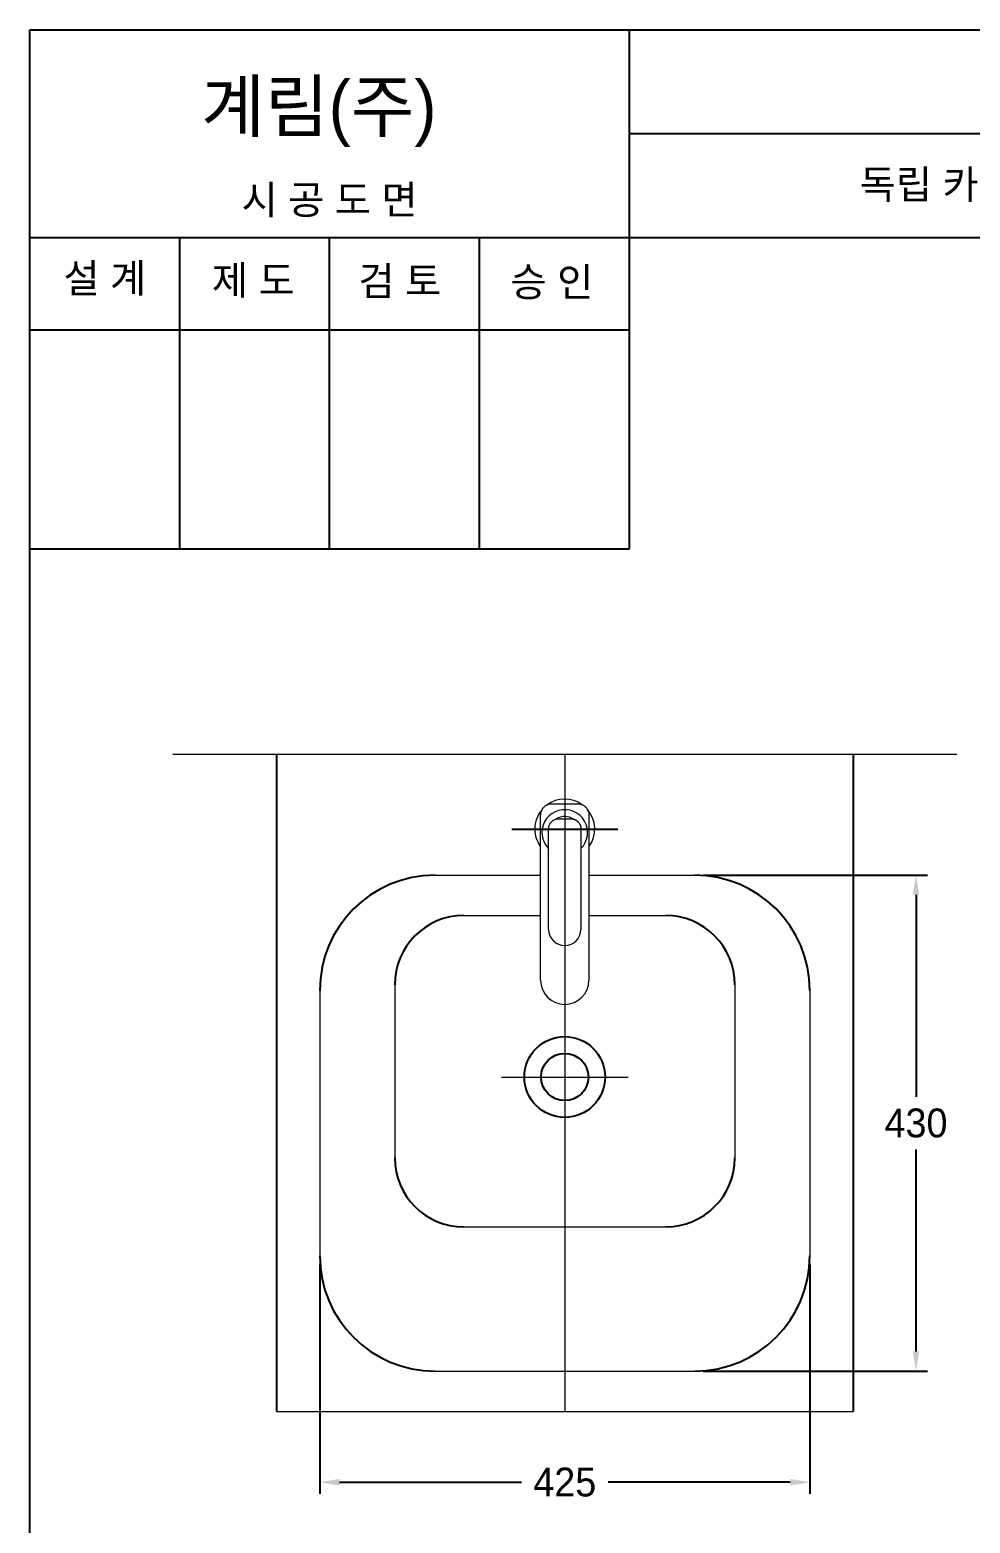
# Model space of a CAD drawing. Header units: millimetres. Extents: x 0 to 1800, y -67 to 2530.
# Drawn here: x 0 to 815, y 1235 to 2530 of the extents above; entities that cross this region are included whole.
import ezdxf
from ezdxf.enums import TextEntityAlignment as Align
from ezdxf.lldxf.tags import DXFTag

# ---------------------------------------------------------------- set-up
doc = ezdxf.new("R2010")
doc.units = ezdxf.units.MM
for name, color, linetype in [('TEXT', 7, 'Continuous'), ('내부선 및 부속', 4, 'Continuous'), ('도각라인', 255, 'Continuous'), ('외형선', 3, 'Continuous'), ('중심선', 1, 'DASHED'), ('치수선', 7, 'Continuous')]:
    doc.layers.add(name, color=color, linetype=linetype)
doc.styles.add('____', font='')
doc.styles.add('타이틀', font='H2GTRM.TTF', dxfattribs={"height": 25})
doc.styles.get('____').set_extended_font_data('굴림')
tags = doc.linetypes.add('DASHED', pattern=[25.72, 12.86, -12.86]).pattern_tags.tags
tags[6:7] = [DXFTag(74, 4), DXFTag(75, 0), DXFTag(340, '0'), DXFTag(46, 0.0), DXFTag(50, 0.0), DXFTag(44, 0.0), DXFTag(45, 0.0)]
tags[4:5] = [DXFTag(74, 4), DXFTag(75, 0), DXFTag(340, '0'), DXFTag(46, 0.0), DXFTag(50, 0.0), DXFTag(44, 0.0), DXFTag(45, 0.0)]
doc.dimstyles.new('MSADIM', dxfattribs={"dimtxt": 33, "dimasz": 17, "dimexe": 10, "dimexo": 7.5, "dimgap": 10, "dimtad": 0, "dimtih": 1, "dimtoh": 1, "dimdec": 0, "dimzin": 1, "dimdsep": 46, "dimtxsty": '____', "dimcen": 11.25, "dimadec": 0, "dimazin": 0, "dimtfac": 1, "dimtdec": 0, "dimtix": 1, "dimtmove": 0, "dimatfit": 3, "dimfxl": 1, "dimtolj": 1, "dimtzin": 1, "dimarcsym": 0})

# ---------------------------------------------------------------- blocks, each defined once
blk = doc.blocks.new('*D2')
at = {"layer": '치수선', "color": 0, "linetype": 'Continuous', "lineweight": -2, "transparency": 16777216}
for p, q in [((583.9, 1797), (778.5, 1797)), ((768.5, 1780), (768.5, 1604.9)), ((768.5, 1384), (768.5, 1559.2)), ((583.9, 1367), (778.5, 1367))]:
    blk.add_line(p, q, dxfattribs=at)
at = {"layer": '치수선', "color": 0, "linetype": 'Continuous', "transparency": 16777216}
for points in [[(765.7, 1780), (771.3, 1780), (768.5, 1797)], [(765.7, 1384), (771.3, 1384), (768.5, 1367)]]:
    blk.add_solid(points, dxfattribs=at)
at = {"layer": '치수선', "color": 0, "linetype": 'Continuous', "transparency": 16777216, "insert": (768.5, 1582), "char_height": 25, "attachment_point": 5, "style": '____'}
blk.add_mtext('\\A1;430', dxfattribs=at)
blk = doc.blocks.new('*D4')
at = {"layer": '치수선', "color": 0, "linetype": 'Continuous', "lineweight": -2, "transparency": 16777216}
for p, q in [((251.4, 1459.5), (251.4, 1260.6)), ((676.4, 1459.5), (676.4, 1260.6)), ((268.4, 1270.6), (426.3, 1270.6)), ((659.4, 1270.6), (501.6, 1270.6))]:
    blk.add_line(p, q, dxfattribs=at)
at = {"layer": '치수선', "color": 0, "linetype": 'Continuous', "transparency": 16777216}
for points in [[(268.4, 1273.5), (268.4, 1267.8), (251.4, 1270.6)], [(659.4, 1273.5), (659.4, 1267.8), (676.4, 1270.6)]]:
    blk.add_solid(points, dxfattribs=at)
at = {"layer": '치수선', "color": 0, "linetype": 'Continuous', "transparency": 16777216, "insert": (463.9, 1270.6), "char_height": 25, "attachment_point": 5, "style": '____'}
blk.add_mtext('\\A1;425', dxfattribs=at)

msp = doc.modelspace()

# ---------------------------------------------------------------- linework, layer by layer
at = {"layer": '내부선 및 부속', "lineweight": 18}
for p, q in [((453, 1859), (474.8, 1859)), ((442.9, 1706), (442.9, 1848.9)), ((458.9, 1846), (468.9, 1846)), ((484.9, 1848.9), (484.9, 1706)), ((449.9, 1836.1), (449.9, 1837)), ((449.9, 1824), (449.9, 1836.1)), ((477.9, 1837), (477.9, 1836.1)), ((477.9, 1836.1), (477.9, 1824)), ((449.9, 1750), (449.9, 1824)), ((477.9, 1824), (477.9, 1750)), ((376.4, 1762), (442.9, 1762)), ((484.9, 1762), (551.4, 1762)), ((316.4, 1702), (316.4, 1552)), ((611.4, 1702), (611.4, 1552)), ((376.4, 1492), (551.4, 1492))]:
    msp.add_line(p, q, dxfattribs=at)
at = {"layer": '내부선 및 부속', "linetype": 'Continuous'}
for radius in [35, 20.5]:
    msp.add_circle((463.9, 1622), radius, dxfattribs=at)
at = {"layer": '내부선 및 부속', "lineweight": 18}
for centre, radius, start, end in [((463.9, 1837), 26, 139.2469, 180), ((463.9, 1834), 19.8, 315, 180), ((463.9, 1837), 26, 54.27, 126.6975), ((463.9, 1837), 26, 323.9044, 41.5631), ((463.9, 1834), 13.9, 56.1206, 122.49), ((463.9, 1837), 26, 180, 215.9212), ((463.9, 1834), 19.8, 180, 225.0056), ((463.9, 1750), 14, 180, 270), ((463.9, 1750), 14, 270, 0), ((463.9, 1706), 21, 180, 0)]:
    msp.add_arc(centre, radius, start, end, dxfattribs=at)
at = {"layer": '내부선 및 부속'}
for centre, start, end in [((376.4, 1702), 90, 180), ((551.4, 1702), 0, 90), ((376.4, 1552), 180, 270), ((551.4, 1552), 270, 0)]:
    msp.add_arc(centre, 60, start, end, dxfattribs=at)
at = {"layer": '내부선 및 부속', "lineweight": 18}
for points, knots in [([(442.9, 1848.9), (442.9, 1848.9), (442.9, 1848.9), (442.9, 1848.9), (442.9, 1848.9), (442.9, 1848.9), (442.9, 1849), (442.9, 1849.1), (442.9, 1849.2), (442.9, 1849.5), (443, 1849.7), (443, 1850.2), (443.1, 1850.6), (443.2, 1851.2), (443.3, 1851.5), (443.4, 1851.9), (443.4, 1852), (443.5, 1852.2), (443.5, 1852.2), (443.6, 1852.5), (443.6, 1852.6), (443.8, 1853.1), (444, 1853.4), (444.3, 1854), (444.4, 1854.3), (444.7, 1854.7), (444.8, 1854.8), (445, 1855), (445, 1855.1), (445.1, 1855.2), (445.2, 1855.3), (445.3, 1855.5), (445.4, 1855.6), (445.6, 1855.8), (445.7, 1855.8), (445.8, 1856), (445.8, 1856), (446.1, 1856.3), (446.4, 1856.5), (446.9, 1857), (447.1, 1857.2), (447.7, 1857.5), (448, 1857.7), (448.4, 1857.9), (448.6, 1858), (448.8, 1858.1), (448.9, 1858.1), (449, 1858.2), (449.1, 1858.2), (449.5, 1858.4), (449.8, 1858.5), (450.4, 1858.7), (450.7, 1858.8), (451.4, 1858.9), (451.7, 1859), (452.2, 1859), (452.4, 1859), (452.6, 1859), (452.7, 1859), (452.8, 1859), (452.9, 1859), (453, 1859), (453, 1859), (453, 1859), (453, 1859), (453, 1859), (453, 1859), (453, 1859)], [0, 0, 0, 0, 0.000488, 0.000488, 0.000977, 0.001953, 0.003906, 0.007813, 0.015625, 0.03125, 0.0625, 0.0625, 0.125, 0.125, 0.1875, 0.1875, 0.203125, 0.203125, 0.21875, 0.21875, 0.25, 0.25, 0.3125, 0.3125, 0.375, 0.375, 0.40625, 0.40625, 0.421875, 0.421875, 0.4375, 0.4375, 0.46875, 0.46875, 0.484375, 0.484375, 0.5, 0.5, 0.5625, 0.5625, 0.625, 0.625, 0.6875, 0.6875, 0.71875, 0.71875, 0.734375, 0.734375, 0.75, 0.75, 0.8125, 0.8125, 0.875, 0.875, 0.9375, 0.9375, 0.96875, 0.96875, 0.984375, 0.984375, 0.992188, 0.996094, 0.998047, 0.999023, 0.999512, 0.999512, 1, 1, 1, 1]), ([(474.8, 1859), (474.8, 1859), (474.8, 1859), (474.8, 1859), (474.8, 1859), (474.9, 1859), (474.9, 1859), (475, 1859), (475.1, 1859), (475.4, 1859), (475.7, 1859), (476.1, 1859), (476.5, 1858.9), (477.1, 1858.8), (477.4, 1858.7), (477.8, 1858.6), (477.9, 1858.6), (478.1, 1858.5), (478.2, 1858.5), (478.4, 1858.4), (478.5, 1858.3), (479, 1858.1), (479.3, 1858), (479.9, 1857.7), (480.2, 1857.5), (480.6, 1857.2), (480.7, 1857.2), (480.9, 1857), (481, 1857), (481.1, 1856.8), (481.2, 1856.8), (481.4, 1856.6), (481.5, 1856.5), (481.7, 1856.4), (481.8, 1856.3), (481.9, 1856.2), (481.9, 1856.1), (482.2, 1855.8), (482.4, 1855.6), (482.9, 1855.1), (483.1, 1854.8), (483.4, 1854.3), (483.6, 1854), (483.8, 1853.5), (483.9, 1853.4), (484, 1853.2), (484, 1853.1), (484.1, 1852.9), (484.1, 1852.9), (484.3, 1852.5), (484.4, 1852.2), (484.6, 1851.5), (484.7, 1851.2), (484.8, 1850.6), (484.9, 1850.2), (484.9, 1849.7), (484.9, 1849.6), (484.9, 1849.3), (484.9, 1849.2), (484.9, 1849.1), (484.9, 1849.1), (484.9, 1849), (484.9, 1848.9), (484.9, 1848.9), (484.9, 1848.9), (484.9, 1848.9), (484.9, 1848.9), (484.9, 1848.9)], [0, 0, 0, 0, 0.000488, 0.000488, 0.000977, 0.001953, 0.003906, 0.007813, 0.015625, 0.03125, 0.0625, 0.0625, 0.125, 0.125, 0.1875, 0.1875, 0.203125, 0.203125, 0.21875, 0.21875, 0.25, 0.25, 0.3125, 0.3125, 0.375, 0.375, 0.40625, 0.40625, 0.421875, 0.421875, 0.4375, 0.4375, 0.46875, 0.46875, 0.484375, 0.484375, 0.5, 0.5, 0.5625, 0.5625, 0.625, 0.625, 0.6875, 0.6875, 0.71875, 0.71875, 0.734375, 0.734375, 0.75, 0.75, 0.8125, 0.8125, 0.875, 0.875, 0.9375, 0.9375, 0.96875, 0.96875, 0.984375, 0.984375, 0.992188, 0.996094, 0.998047, 0.999023, 0.999512, 0.999512, 1, 1, 1, 1]), ([(474.8, 1859), (474.8, 1859), (474.8, 1859), (474.8, 1859), (474.8, 1859), (474.8, 1859)], [0, 0, 0, 0, 0.719686, 0.719686, 1, 1, 1, 1]), ([(442.9, 1848.9), (442.9, 1848.9), (442.9, 1848.9), (442.9, 1848.9), (442.9, 1848.9), (442.9, 1848.9)], [0, 0, 0, 0, 0.689084, 0.689084, 1, 1, 1, 1]), ([(449.9, 1837), (449.9, 1837.4), (450, 1837.8), (450, 1838.5), (450.1, 1838.9), (450.3, 1839.5), (450.4, 1839.9), (450.6, 1840.4), (450.7, 1840.7), (451, 1841.3), (451.1, 1841.5), (451.4, 1842), (451.5, 1842.2), (451.8, 1842.6), (452, 1842.8), (452.2, 1843), (452.3, 1843.1), (452.4, 1843.2), (452.4, 1843.3), (452.5, 1843.3), (452.5, 1843.4), (452.6, 1843.4), (452.6, 1843.4), (452.6, 1843.4), (452.6, 1843.4), (452.6, 1843.4), (452.6, 1843.4), (452.6, 1843.4), (452.6, 1843.4), (452.6, 1843.4), (452.8, 1843.6), (453, 1843.8), (453.5, 1844.2), (453.7, 1844.4), (454.2, 1844.7), (454.5, 1844.9), (455, 1845.2), (455.3, 1845.3), (455.9, 1845.5), (456.1, 1845.6), (456.7, 1845.8), (457, 1845.8), (457.5, 1845.9), (457.8, 1846), (458.4, 1846), (458.7, 1846), (458.9, 1846)], [0, 0, 0, 0, 0.0625, 0.0625, 0.125, 0.125, 0.1875, 0.1875, 0.25, 0.25, 0.3125, 0.3125, 0.375, 0.375, 0.4375, 0.4375, 0.46875, 0.46875, 0.484375, 0.492187, 0.496094, 0.498047, 0.499023, 0.499512, 0.499756, 0.499878, 0.499939, 0.499969, 0.499969, 0.5, 0.5, 0.5625, 0.5625, 0.625, 0.625, 0.6875, 0.6875, 0.75, 0.75, 0.8125, 0.8125, 0.875, 0.875, 0.9375, 0.9375, 1, 1, 1, 1]), ([(468.9, 1846), (468.9, 1846), (469, 1846), (469, 1846), (469.1, 1846), (469.1, 1846), (469.2, 1846), (469.2, 1846), (469.3, 1846), (469.3, 1846), (469.3, 1846), (469.4, 1846), (469.4, 1846), (469.5, 1846), (469.5, 1846), (469.6, 1846), (469.6, 1846), (469.7, 1846), (469.7, 1846), (469.8, 1846), (469.8, 1846), (469.9, 1846), (469.9, 1846), (469.9, 1846), (470, 1846), (470, 1846), (470.1, 1846), (470.1, 1846), (470.2, 1846), (470.2, 1845.9), (470.3, 1845.9), (470.3, 1845.9), (470.4, 1845.9), (470.4, 1845.9), (470.5, 1845.9), (470.5, 1845.9), (470.5, 1845.9), (470.6, 1845.9), (470.6, 1845.9), (470.7, 1845.9), (470.7, 1845.9), (470.8, 1845.8), (470.8, 1845.8), (470.9, 1845.8), (470.9, 1845.8), (471, 1845.8), (471, 1845.8), (471.1, 1845.8), (471.1, 1845.8), (471.1, 1845.8), (471.2, 1845.7), (471.2, 1845.7), (471.3, 1845.7), (471.3, 1845.7), (471.4, 1845.7), (471.4, 1845.7), (471.5, 1845.7), (471.5, 1845.7), (471.6, 1845.6), (471.6, 1845.6), (471.7, 1845.6), (471.7, 1845.6), (471.7, 1845.6), (471.8, 1845.6), (471.8, 1845.6), (471.9, 1845.5), (471.9, 1845.5), (472, 1845.5), (472, 1845.5), (472.1, 1845.5), (472.1, 1845.5), (472.2, 1845.4), (472.2, 1845.4), (472.2, 1845.4), (472.3, 1845.4), (472.3, 1845.4), (472.4, 1845.4), (472.4, 1845.3), (472.5, 1845.3), (472.5, 1845.3), (472.6, 1845.3), (472.6, 1845.3), (472.6, 1845.2), (472.7, 1845.2), (472.7, 1845.2), (472.8, 1845.2), (472.8, 1845.2), (472.9, 1845.1), (472.9, 1845.1), (473, 1845.1), (473, 1845.1), (473, 1845), (473.1, 1845), (473.1, 1845), (473.2, 1845), (473.2, 1845), (473.3, 1844.9), (473.3, 1844.9), (473.3, 1844.9), (473.4, 1844.9), (473.4, 1844.8), (473.5, 1844.8), (473.5, 1844.8), (473.6, 1844.8), (473.6, 1844.7), (473.6, 1844.7), (473.7, 1844.7), (473.7, 1844.7), (473.8, 1844.6), (473.8, 1844.6), (473.9, 1844.6), (473.9, 1844.5), (473.9, 1844.5), (474, 1844.5), (474, 1844.5), (474.1, 1844.4), (474.1, 1844.4), (474.1, 1844.4), (474.2, 1844.3), (474.2, 1844.3), (474.3, 1844.3), (474.3, 1844.3), (474.3, 1844.2), (474.4, 1844.2), (474.4, 1844.2), (474.5, 1844.1), (474.5, 1844.1), (474.5, 1844.1), (474.6, 1844), (474.6, 1844), (474.7, 1844), (474.7, 1843.9), (474.7, 1843.9), (474.8, 1843.9), (474.8, 1843.9), (474.9, 1843.8), (474.9, 1843.8), (474.9, 1843.8), (475, 1843.7), (475, 1843.7), (475, 1843.6), (475.1, 1843.6), (475.1, 1843.6), (475.2, 1843.5), (475.2, 1843.5), (475.2, 1843.5), (475.3, 1843.4), (475.3, 1843.4), (475.3, 1843.4), (475.4, 1843.3), (475.4, 1843.3), (475.4, 1843.3), (475.5, 1843.2), (475.5, 1843.2), (475.5, 1843.1), (475.6, 1843.1), (475.6, 1843.1), (475.7, 1843), (475.7, 1843), (475.7, 1842.9), (475.8, 1842.9), (475.8, 1842.9), (475.8, 1842.8), (475.9, 1842.8), (475.9, 1842.7), (476, 1842.7), (476, 1842.6), (476, 1842.6), (476.1, 1842.5), (476.1, 1842.5), (476.1, 1842.4), (476.2, 1842.4), (476.2, 1842.3), (476.2, 1842.3), (476.3, 1842.2), (476.3, 1842.2), (476.4, 1842.1), (476.4, 1842.1), (476.4, 1842), (476.5, 1842), (476.5, 1841.9), (476.5, 1841.9), (476.6, 1841.8), (476.6, 1841.7), (476.6, 1841.7), (476.7, 1841.6), (476.7, 1841.6), (476.7, 1841.5), (476.8, 1841.4), (476.8, 1841.4), (476.8, 1841.3), (476.9, 1841.3), (476.9, 1841.2), (476.9, 1841.1), (477, 1841.1), (477, 1841), (477, 1840.9), (477.1, 1840.9), (477.1, 1840.8), (477.1, 1840.7), (477.2, 1840.7), (477.2, 1840.6), (477.2, 1840.5), (477.3, 1840.4), (477.3, 1840.4), (477.3, 1840.3), (477.3, 1840.2), (477.4, 1840.2), (477.4, 1840.1), (477.4, 1840), (477.5, 1839.9), (477.5, 1839.8), (477.5, 1839.8), (477.5, 1839.7), (477.6, 1839.6), (477.6, 1839.5), (477.6, 1839.5), (477.6, 1839.4), (477.6, 1839.3), (477.7, 1839.2), (477.7, 1839.1), (477.7, 1839), (477.7, 1839), (477.7, 1838.9), (477.8, 1838.8), (477.8, 1838.7), (477.8, 1838.6), (477.8, 1838.5), (477.8, 1838.4), (477.8, 1838.3), (477.8, 1838.3), (477.9, 1838.2), (477.9, 1838.1), (477.9, 1838), (477.9, 1837.9), (477.9, 1837.8), (477.9, 1837.7), (477.9, 1837.6), (477.9, 1837.5), (477.9, 1837.4), (477.9, 1837.3), (477.9, 1837.2), (477.9, 1837.1), (477.9, 1837.1), (477.9, 1837)], [0, 0, 0, 0, 0.003129, 0.006261, 0.009395, 0.012531, 0.015671, 0.018812, 0.021957, 0.025104, 0.028253, 0.031405, 0.03456, 0.037717, 0.040878, 0.04404, 0.047206, 0.050374, 0.053544, 0.056718, 0.059894, 0.063073, 0.066255, 0.069439, 0.072627, 0.075817, 0.079009, 0.082205, 0.085404, 0.088605, 0.091809, 0.095016, 0.098226, 0.101439, 0.104654, 0.107873, 0.111094, 0.114319, 0.117546, 0.120777, 0.12401, 0.127246, 0.130486, 0.133728, 0.136973, 0.140221, 0.143473, 0.146727, 0.149985, 0.153245, 0.156509, 0.159776, 0.163045, 0.166318, 0.169595, 0.172874, 0.176156, 0.179442, 0.18273, 0.186022, 0.189317, 0.192616, 0.195917, 0.199222, 0.20253, 0.205841, 0.209156, 0.212474, 0.215795, 0.219119, 0.222447, 0.225778, 0.229112, 0.23245, 0.235791, 0.239135, 0.242483, 0.245834, 0.249189, 0.252547, 0.255908, 0.259273, 0.262641, 0.266013, 0.269388, 0.272767, 0.276149, 0.279534, 0.282923, 0.286316, 0.289712, 0.293112, 0.296515, 0.299922, 0.303332, 0.306746, 0.310163, 0.313584, 0.317009, 0.320437, 0.323869, 0.327304, 0.330743, 0.334186, 0.337632, 0.341082, 0.344536, 0.347994, 0.351455, 0.354919, 0.358388, 0.36186, 0.365336, 0.368816, 0.3723, 0.375787, 0.379278, 0.382773, 0.386271, 0.389774, 0.39328, 0.39679, 0.400304, 0.403821, 0.407343, 0.410868, 0.414398, 0.417931, 0.421468, 0.425009, 0.428554, 0.432102, 0.435655, 0.439211, 0.442772, 0.446336, 0.449905, 0.453477, 0.457054, 0.460634, 0.464218, 0.467806, 0.471399, 0.474995, 0.478595, 0.4822, 0.485808, 0.489421, 0.492983, 0.496582, 0.500218, 0.503891, 0.5076, 0.511346, 0.515129, 0.518949, 0.522805, 0.526699, 0.530629, 0.534596, 0.538599, 0.54264, 0.546717, 0.550832, 0.554983, 0.559171, 0.563396, 0.567658, 0.571956, 0.576292, 0.580665, 0.585074, 0.589521, 0.594004, 0.598525, 0.603082, 0.607676, 0.612308, 0.616976, 0.621681, 0.626424, 0.631203, 0.636019, 0.640873, 0.645763, 0.650691, 0.655655, 0.660657, 0.665695, 0.670771, 0.675884, 0.681034, 0.68622, 0.691444, 0.696705, 0.702003, 0.707339, 0.712711, 0.71812, 0.723567, 0.72905, 0.734571, 0.740129, 0.745724, 0.751356, 0.757025, 0.762732, 0.768475, 0.774256, 0.780074, 0.785928, 0.791821, 0.79775, 0.803716, 0.80972, 0.81576, 0.821838, 0.827953, 0.834106, 0.840295, 0.846522, 0.852785, 0.859086, 0.865424, 0.8718, 0.878212, 0.884662, 0.891149, 0.897673, 0.904234, 0.910833, 0.917468, 0.924141, 0.930851, 0.937599, 0.944383, 0.951205, 0.958064, 0.96496, 0.971894, 0.978865, 0.985872, 0.992918, 1, 1, 1, 1])]:
    msp.add_open_spline(points, degree=3, knots=knots, dxfattribs=at)
for points, degree in [([(474.8, 1859), (474.8, 1859), (474.8, 1859), (474.8, 1859)], 3), ([(475.8, 1859), (475.7, 1859), (475.6, 1859)], 2), ([(442.9, 1848.9), (442.9, 1848.9), (442.9, 1848.9), (442.9, 1848.9)], 3), ([(443, 1849.9), (443, 1849.8), (443, 1849.7)], 2), ([(484.9, 1704.3), (484.9, 1705), (484.9, 1705.7)], 2)]:
    msp.add_open_spline(points, degree=degree, dxfattribs=at)
at = {"layer": '도각라인', "color": 7}
for p, q in [((0, 0), (0, 2530)), ((0, 2530), (1800, 2530)), ((520, 2080), (520, 2530)), ((520, 2440), (1800, 2440)), ((0, 2350), (1800, 2350)), ((130, 2080), (130, 2350)), ((260, 2080), (260, 2350)), ((390, 2080), (390, 2350)), ((0, 2270), (520, 2270)), ((0, 2080), (520, 2080))]:
    msp.add_line(p, q, dxfattribs=at)
at = {"layer": '외형선', "linetype": 'Continuous', "lineweight": 18}
for p, q in [((123.9, 1902), (803.9, 1902)), ((351.4, 1797), (442.9, 1797)), ((484.9, 1797), (576.4, 1797)), ((351.4, 1367), (576.4, 1367)), ((213.9, 1332), (713.9, 1332))]:
    msp.add_line(p, q, dxfattribs=at)
at = {"layer": '외형선', "linetype": 'Continuous'}
for p, q in [((213.9, 1902), (213.9, 1332)), ((713.9, 1902), (713.9, 1332))]:
    msp.add_line(p, q, dxfattribs=at)
at = {"layer": '외형선', "lineweight": 18}
for p, q in [((251.4, 1697), (251.4, 1467)), ((676.4, 1697), (676.4, 1467))]:
    msp.add_line(p, q, dxfattribs=at)
at = {"layer": '외형선'}
for centre, start, end in [((351.4, 1697), 90, 180), ((576.4, 1697), 0, 90), ((351.4, 1467), 180, 270), ((576.4, 1467), 270, 0)]:
    msp.add_arc(centre, 100, start, end, dxfattribs=at)
at = {"layer": '중심선', "lineweight": 18}
for p, q in [((463.9, 1902), (463.9, 1331.4)), ((408.9, 1622), (518.9, 1622))]:
    msp.add_line(p, q, dxfattribs=at)
at = {"layer": '중심선'}
msp.add_line((417.9, 1837), (509.9, 1837), dxfattribs=at)

# ---------------------------------------------------------------- texts
at = {"layer": 'TEXT', "style": '타이틀'}
msp.add_text('계림(주)', height=44, dxfattribs=at).set_placement((148.7, 2441.8))
for s, p in [('독립 카운터용 사각 세면기', (905.8, 2396)), ('시 공 도 면', (259.9, 2382.7)), ('설 계', (65, 2314.6)), ('제 도', (193.8, 2312.9)), ('검 토', (320.8, 2312.3)), ('승 인', (452.7, 2311.4))]:
    msp.add_text(s, height=25, dxfattribs=at).set_placement(p, align=Align.MIDDLE_CENTER)

# ---------------------------------------------------------------- dimensions: what is measured, and where the dimension line sits
at = {"layer": '치수선', "linetype": 'Continuous'}
dim = msp.add_linear_dim(base=(768.5, 1367), p1=(576.4, 1797), p2=(576.4, 1367), angle=90, dimstyle='MSADIM', override={"dimtxt": 25}, dxfattribs=at)
dim.commit()
dim.dimension.update_dxf_attribs({"geometry": '*D2', "text_midpoint": (768.5, 1582)})
dim = msp.add_linear_dim(base=(676.4, 1270.6), p1=(251.4, 1467), p2=(676.4, 1467), dimstyle='MSADIM', override={"dimtxt": 25}, dxfattribs=at)
dim.commit()
dim.dimension.update_dxf_attribs({"geometry": '*D4', "text_midpoint": (463.9, 1270.6)})

doc.saveas('drawing.dxf')
